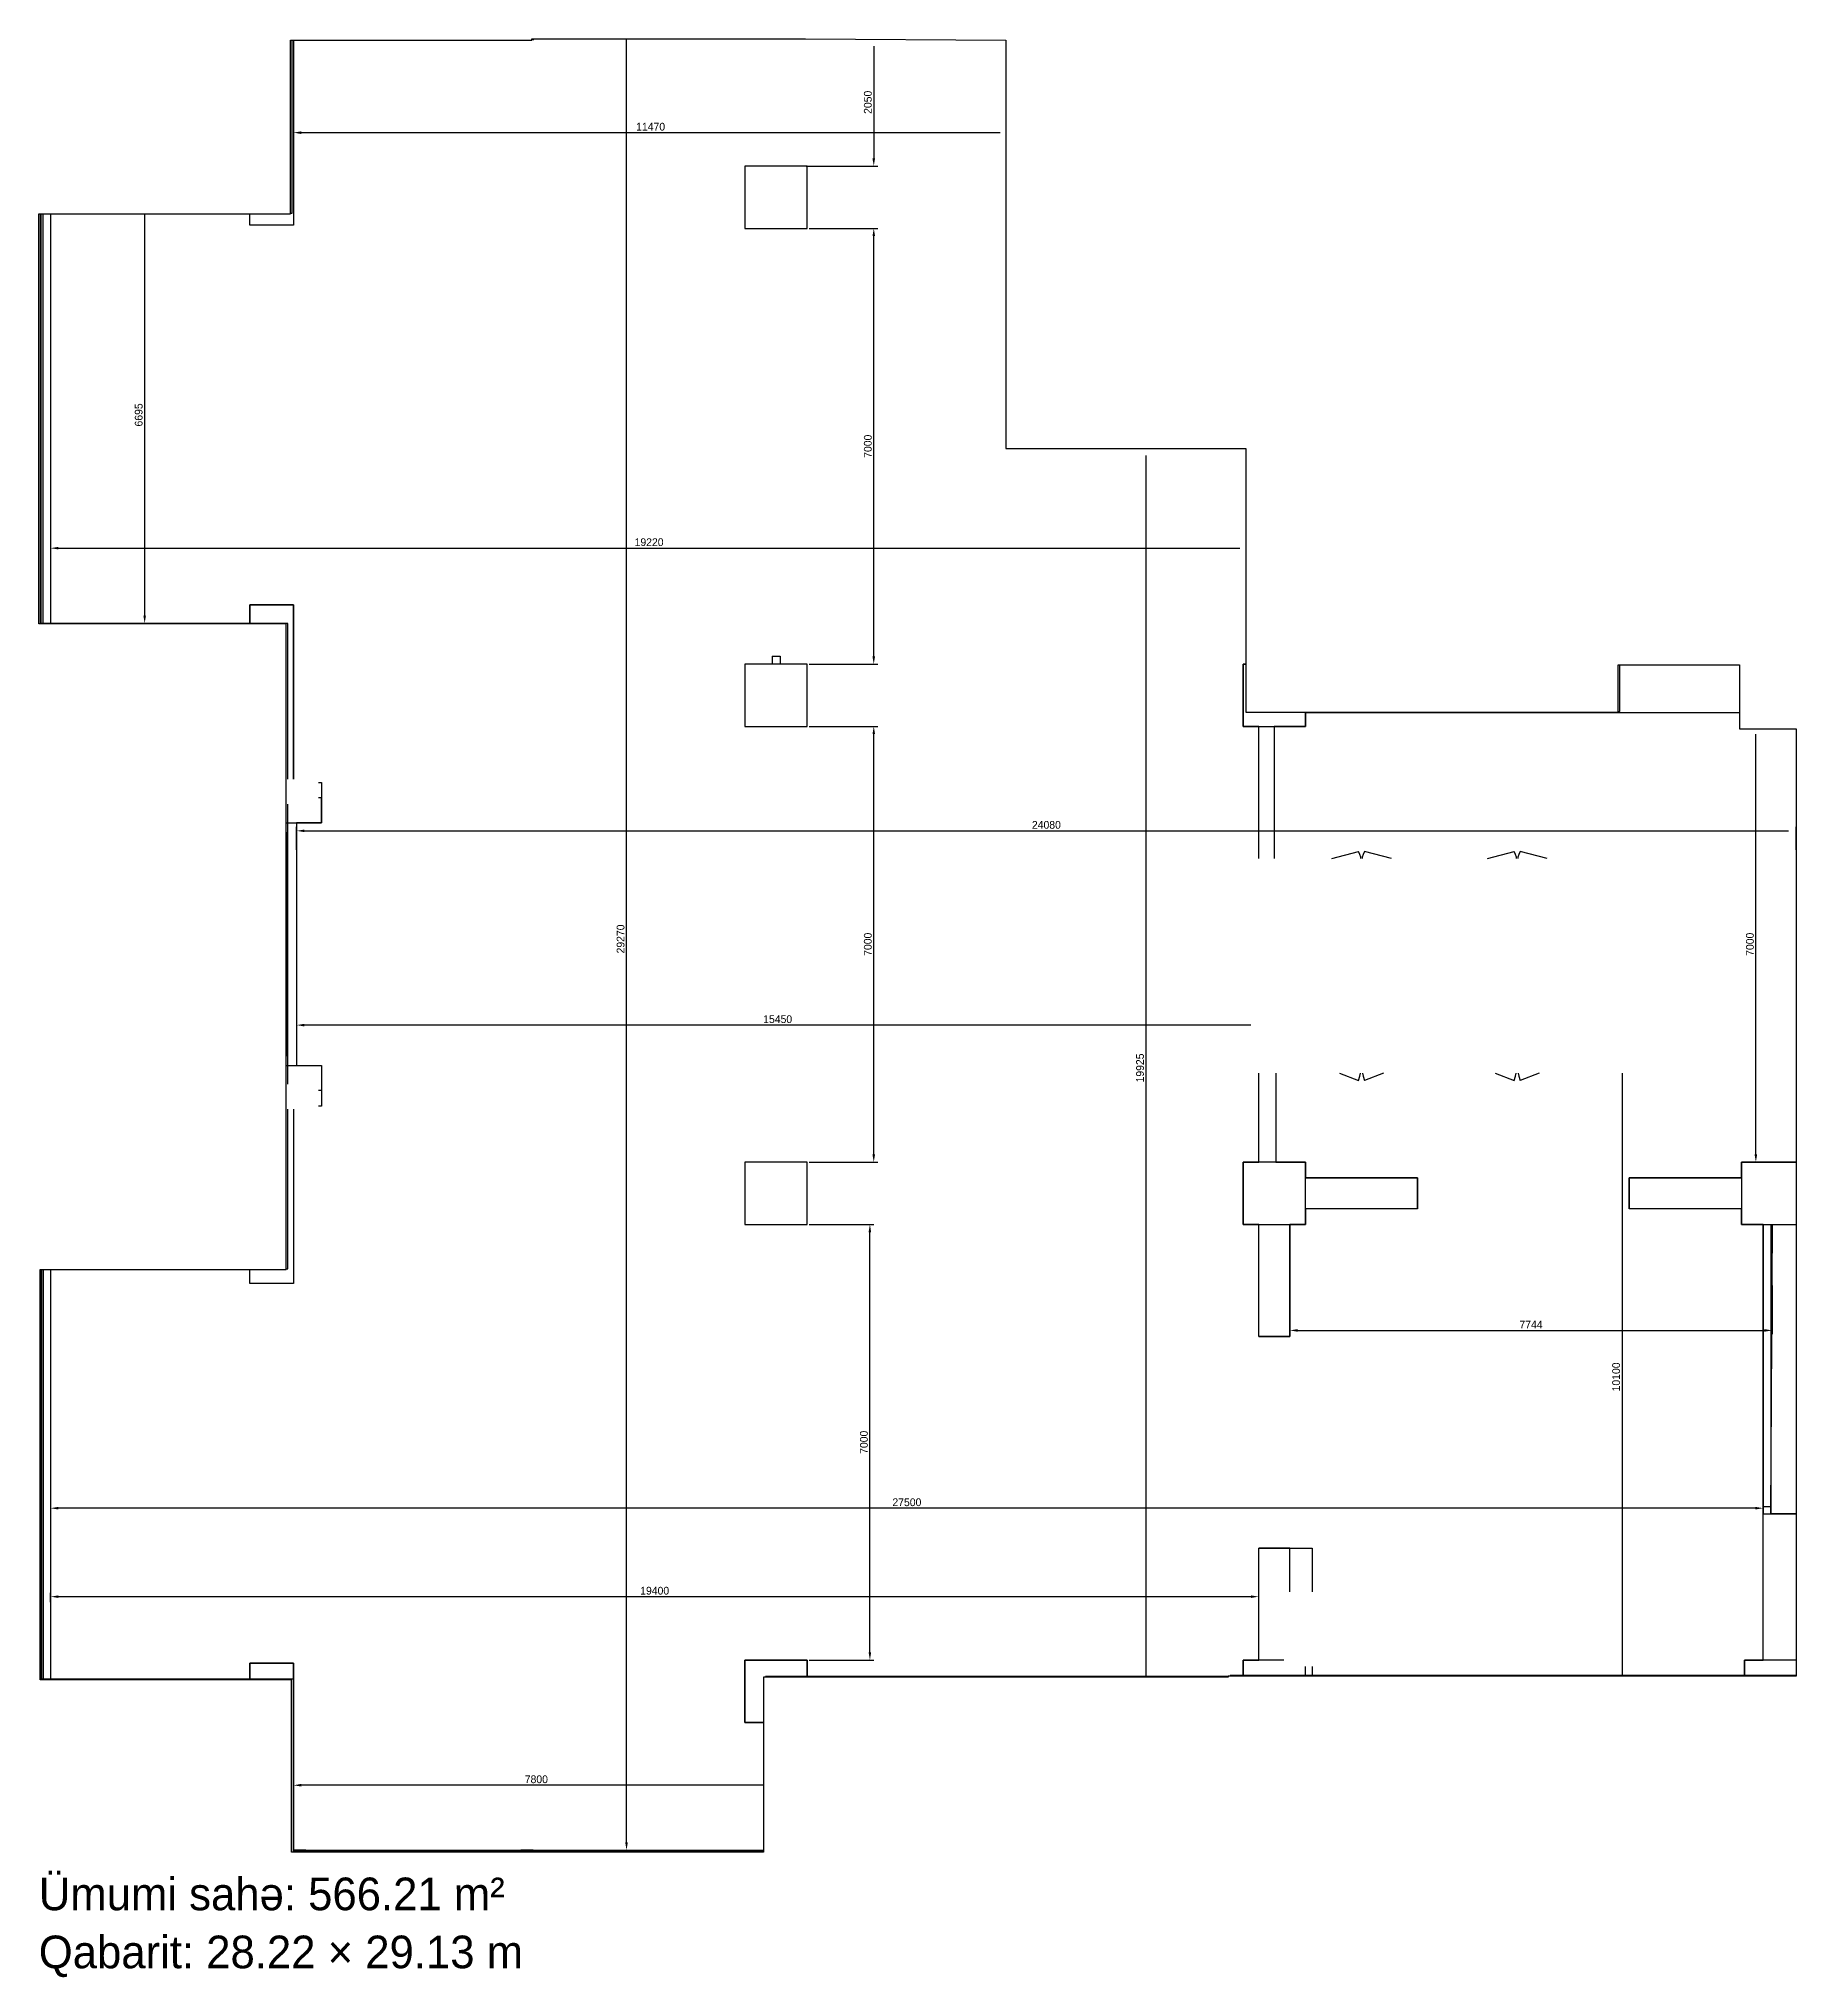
# Model space of a CAD drawing. Header units: millimetres. Extents: x 1339775 to 1367995, y -62138 to -31000.
import ezdxf

# ---------------------------------------------------------------- set-up
doc = ezdxf.new("R2010")
doc.units = ezdxf.units.MM
doc.linetypes.add('HIDDEN', pattern=[0.375, 0.25, -0.125])
for name, color, linetype in [('Divar-esas', 7, 'Continuous'), ('OFFICE_BOUNDARY', 3, 'Continuous'), ('Pencere', 7, 'Continuous'), ('plita 2', 7, 'Continuous'), ('Qapi', 7, 'Continuous'), ('sutun1', 7, 'Continuous')]:
    doc.layers.add(name, color=color, linetype=linetype)
doc.layers.add('obl. keramogranit', color=138, linetype='Continuous', lineweight=18, true_color=0x005252)
doc.layers.add('plita', color=182, linetype='Continuous', lineweight=5, true_color=0x3a07c5)

msp = doc.modelspace()

# ---------------------------------------------------------------- linework, layer by layer
at = {"color": 18, "lineweight": -3, "true_color": 0x000000}
for p, q in [((1343815, -33810), (1343815, -31020)), ((1343815, -31020), (1347695, -31020)), ((1343845, -33800), (1343845, -31020)), ((1347695, -31020), (1347695, -31000)), ((1347695, -31000), (1352085, -31000)), ((1347695, -31010), (1347725, -31010)), ((1347725, -31010), (1347725, -31000)), ((1352085, -31000), (1355305, -31020)), ((1355305, -31020), (1355305, -37580)), ((1339775, -40400), (1339775, -33810)), ((1339775, -33810), (1343815, -33810)), ((1339805, -40390), (1339805, -33810)), ((1343815, -33800), (1343845, -33800)), ((1355305, -37580), (1359155, -37580)), ((1359155, -37580), (1359155, -41815)), ((1343745, -40400), (1339775, -40400)), ((1343775, -40390), (1339805, -40390)), ((1343745, -50770), (1343745, -40400)), ((1343775, -42895), (1343775, -40390)), ((1365135, -41815), (1365135, -41055)), ((1365135, -41055), (1367085, -41055)), ((1365165, -41805), (1365165, -41055)), ((1367085, -41055), (1367085, -42085)), ((1359155, -41815), (1365135, -41815)), ((1365135, -41805), (1365165, -41805)), ((1367085, -42085), (1367995, -42085)), ((1367995, -42085), (1367995, -54590)), ((1343775, -47795), (1343775, -43295)), ((1343775, -50760), (1343775, -48195)), ((1339795, -57360), (1339795, -50770)), ((1339795, -50770), (1343745, -50770)), ((1339825, -57350), (1339825, -50770)), ((1343745, -50760), (1343775, -50760)), ((1367995, -54590), (1367995, -57300)), ((1367995, -57290), (1358905, -57290)), ((1358905, -57290), (1358905, -57300)), ((1343835, -57360), (1339795, -57360)), ((1343865, -57350), (1339825, -57350)), ((1343835, -60130), (1343835, -57360)), ((1343865, -60120), (1343865, -57350)), ((1358875, -57320), (1351415, -57320)), ((1351415, -57320), (1351415, -60130)), ((1358875, -57310), (1351445, -57310)), ((1351445, -57310), (1351445, -57320)), ((1367995, -57300), (1358875, -57300)), ((1358875, -57300), (1358875, -57320)), ((1351415, -60130), (1343835, -60130)), ((1351415, -60120), (1343865, -60120))]:
    msp.add_line(p, q, dxfattribs=at)
at = {"color": 0, "lineweight": -2}
for p, q in [((1349213, -59970), (1349213, -31000)), ((1357554, -37695), (1357554, -57320)), ((1367995, -44030), (1367995, -43660)), ((1365199, -47615), (1365199, -57300)), ((1351415, -59054), (1343990, -59054))]:
    msp.add_line(p, q, dxfattribs=at)
at = {"color": 0, "lineweight": -2, "transparency": 16777216}
for p, q in [((1353183, -31120), (1353183, -32920)), ((1343865, -32526), (1343865, -32571)), ((1343990, -32508), (1355210, -32508)), ((1352096, -33045), (1353246, -33045)), ((1341475, -33820), (1341475, -40265)), ((1352146, -34045), (1353246, -34045)), ((1353183, -40920), (1353183, -34170)), ((1339965, -37892), (1339965, -39245)), ((1340090, -39183), (1359060, -39183)), ((1341534, -40390), (1341413, -40390)), ((1352146, -41045), (1353246, -41045)), ((1352146, -42045), (1353246, -42045)), ((1353183, -48920), (1353183, -42170)), ((1367347, -48920), (1367347, -42170)), ((1343915, -44030), (1343915, -43660)), ((1344040, -43723), (1367870, -43723)), ((1343915, -45921), (1343915, -46906)), ((1359240, -46844), (1344040, -46844)), ((1352146, -49045), (1353246, -49045)), ((1367964, -49045), (1367285, -49045)), ((1352146, -50045), (1353183, -50045)), ((1353121, -56920), (1353121, -50170)), ((1359865, -50976), (1359865, -51811)), ((1367609, -51026), (1367609, -51811)), ((1359990, -51748), (1367484, -51748)), ((1339965, -53576), (1339965, -54666)), ((1367465, -53576), (1367465, -54666)), ((1367340, -54604), (1340090, -54604)), ((1339965, -56114), (1339965, -55962)), ((1359240, -56025), (1340090, -56025)), ((1359365, -56114), (1359365, -55962)), ((1352146, -57045), (1353183, -57045)), ((1343865, -58898), (1343865, -59116)), ((1349014, -60095), (1349276, -60095))]:
    msp.add_line(p, q, dxfattribs=at)
at = {"color": 0, "transparency": 16777216}
for points in [[(1343990, -32487), (1343990, -32529), (1343865, -32508)], [(1353162, -32920), (1353204, -32920), (1353183, -33045)], [(1353162, -34170), (1353204, -34170), (1353183, -34045)], [(1340090, -39162), (1340090, -39203), (1339965, -39183)], [(1341455, -40265), (1341496, -40265), (1341475, -40390)], [(1353162, -40920), (1353204, -40920), (1353183, -41045)], [(1353162, -42170), (1353204, -42170), (1353183, -42045)], [(1344040, -43702), (1344040, -43744), (1343915, -43723)], [(1344040, -46823), (1344040, -46865), (1343915, -46844)], [(1353162, -48920), (1353204, -48920), (1353183, -49045)], [(1367326, -48920), (1367368, -48920), (1367347, -49045)], [(1353100, -50170), (1353141, -50170), (1353121, -50045)], [(1359990, -51727), (1359990, -51769), (1359865, -51748)], [(1367484, -51727), (1367484, -51769), (1367609, -51748)], [(1340090, -54583), (1340090, -54625), (1339965, -54604)], [(1367340, -54583), (1367340, -54625), (1367465, -54604)], [(1340090, -56004), (1340090, -56046), (1339965, -56025)], [(1359240, -56004), (1359240, -56046), (1359365, -56025)], [(1353100, -56920), (1353141, -56920), (1353121, -57045)], [(1343990, -59033), (1343990, -59075), (1343865, -59054)], [(1349192, -59970), (1349234, -59970), (1349213, -60095)]]:
    msp.add_solid(points, dxfattribs=at)
at = {"layer": 'Divar-esas'}
for p, q in [((1351550, -40915), (1351550, -41045)), ((1351550, -40915), (1351680, -40915)), ((1351680, -40915), (1351680, -41045))]:
    msp.add_line(p, q, dxfattribs=at)
at = {"layer": 'obl. keramogranit'}
for p, q in [((1343745, -43745), (1343745, -43595)), ((1343745, -47345), (1343745, -47495))]:
    msp.add_line(p, q, dxfattribs=at)
at = {"layer": 'OFFICE_BOUNDARY'}
msp.add_lwpolyline([(1339795, -50770), (1343745, -50770), (1343745, -40400), (1339775, -40400), (1339775, -33810), (1343815, -33810), (1343815, -31020), (1347695, -31020), (1347695, -31000), (1352085, -31000), (1355305, -31020), (1355305, -37580), (1359155, -37580), (1359155, -41815), (1365135, -41815), (1365135, -41055), (1367085, -41055), (1367085, -42085), (1367995, -42085), (1367995, -54590), (1367995, -57300), (1358875, -57300), (1358875, -57320), (1351415, -57320), (1351415, -60130), (1343835, -60130), (1343835, -57360), (1339795, -57360), (1339795, -50770)], close=True, dxfattribs=at)
at = {"layer": 'Pencere'}
for p, q in [((1339815, -40400), (1339815, -33810)), ((1339845, -40400), (1339845, -33810)), ((1343745, -43745), (1343745, -47345)), ((1367465, -50045), (1367465, -54695)), ((1367585, -50045), (1367585, -54695)), ((1339815, -50770), (1339815, -57360)), ((1339845, -50770), (1339845, -57360))]:
    msp.add_line(p, q, dxfattribs=at)
msp.add_lwpolyline([(1367465, -54575), (1367585, -54575)], dxfattribs=at)
at = {"layer": 'plita', "linetype": 'HIDDEN', "ltscale": 5}
for p, q in [((1339965, -33810), (1339965, -40395)), ((1339965, -33810), (1339965, -40395)), ((1339965, -40395), (1343165, -40395)), ((1339965, -57360), (1339965, -50770)), ((1339965, -57360), (1339965, -50770))]:
    msp.add_line(p, q, dxfattribs=at)
at = {"layer": 'plita 2'}
msp.add_line((1343915, -43595), (1343915, -47495), dxfattribs=at)
msp.add_line((1343915, -43595), (1343915, -47495), dxfattribs=at)
at = {"layer": 'Qapi'}
for p, q in [((1360536, -44165), (1360968, -44057)), ((1361494, -44165), (1361063, -44057)), ((1363036, -44165), (1363468, -44057)), ((1363994, -44165), (1363563, -44057)), ((1360660, -47615), (1360968, -47732)), ((1361370, -47615), (1361063, -47732)), ((1363160, -47615), (1363468, -47732)), ((1363870, -47615), (1363563, -47732))]:
    msp.add_line(p, q, dxfattribs=at)
for points in [[(1361006, -44165), (1361003, -44148), (1360988, -44102), (1360968, -44057)], [(1361063, -44057), (1361042, -44102), (1361027, -44148), (1361024, -44165)], [(1363506, -44165), (1363503, -44148), (1363488, -44102), (1363468, -44057)], [(1363563, -44057), (1363542, -44102), (1363527, -44148), (1363524, -44165)], [(1360968, -47732), (1360988, -47662), (1360998, -47615)], [(1361032, -47615), (1361042, -47662), (1361063, -47732)], [(1363468, -47732), (1363488, -47662), (1363498, -47615)], [(1363532, -47615), (1363542, -47662), (1363563, -47732)]]:
    msp.add_lwpolyline(points, dxfattribs=at)
at = {"layer": 'sutun1'}
for p, q in [((1343865, -31020), (1343865, -33995)), ((1343165, -33995), (1343165, -33810)), ((1343865, -33995), (1343165, -33995)), ((1343865, -40095), (1343165, -40095)), ((1343165, -40095), (1343165, -40400)), ((1343865, -42895), (1343865, -40095)), ((1359155, -41045), (1359115, -41045)), ((1359115, -41045), (1359115, -42045)), ((1360115, -42045), (1360115, -41815)), ((1359115, -42045), (1360115, -42045)), ((1344315, -43195), (1344265, -43195)), ((1344315, -43595), (1344315, -43195)), ((1343745, -43595), (1344315, -43595)), ((1343745, -47495), (1344315, -47495)), ((1344315, -47495), (1344315, -47895)), ((1344315, -47895), (1344265, -47895)), ((1343865, -48195), (1343865, -50995)), ((1367995, -49045), (1367115, -49045)), ((1367115, -49045), (1367115, -50045)), ((1361915, -49295), (1360115, -49295)), ((1361915, -49295), (1360115, -49295)), ((1367115, -49295), (1365315, -49295)), ((1367115, -49295), (1365315, -49295)), ((1361915, -49795), (1360115, -49795)), ((1361915, -49795), (1360115, -49795)), ((1367115, -49795), (1365315, -49795)), ((1367115, -49795), (1365315, -49795)), ((1359365, -51845), (1359365, -50045)), ((1359865, -51845), (1359865, -50045)), ((1367115, -50045), (1367995, -50045)), ((1343165, -50995), (1343165, -50770)), ((1343865, -50995), (1343165, -50995)), ((1359365, -51845), (1359865, -51845)), ((1367465, -57045), (1367465, -54695)), ((1367465, -54695), (1367995, -54695)), ((1359365, -57045), (1359365, -55245)), ((1359865, -55245), (1359365, -55245)), ((1359865, -55945), (1359865, -55245)), ((1343865, -57095), (1343165, -57095)), ((1343165, -57095), (1343165, -57360)), ((1343865, -60095), (1343865, -57095)), ((1352115, -57045), (1351115, -57045)), ((1351115, -57045), (1351115, -58045)), ((1352115, -57320), (1352115, -57045)), ((1359765, -57045), (1359115, -57045)), ((1359115, -57045), (1359115, -57300)), ((1360115, -57300), (1360115, -57145)), ((1367995, -57045), (1367165, -57045)), ((1367165, -57045), (1367165, -57300)), ((1351115, -58045), (1351415, -58045)), ((1344065, -60095), (1343865, -60095)), ((1344065, -60130), (1344065, -60095)), ((1347715, -60095), (1347515, -60095)), ((1347515, -60095), (1347515, -60130)), ((1347715, -60130), (1347715, -60095)), ((1351165, -60095), (1351415, -60095)), ((1351165, -60130), (1351165, -60095))]:
    msp.add_line(p, q, dxfattribs=at)
at = {"layer": 'sutun1', "color": 22}
for p, q in [((1343865, -31020), (1343865, -33995)), ((1339965, -33810), (1339965, -40395)), ((1343165, -33995), (1343165, -33810)), ((1343865, -33995), (1343165, -33995)), ((1343165, -40395), (1343165, -40095)), ((1343165, -40095), (1343865, -40095)), ((1343865, -40095), (1343865, -42895)), ((1339965, -40395), (1343165, -40395)), ((1359115, -42045), (1359115, -41045)), ((1359115, -41045), (1359155, -41045)), ((1367085, -41825), (1360115, -41825)), ((1360115, -41825), (1360115, -42045)), ((1359365, -42045), (1359115, -42045)), ((1359365, -44165), (1359365, -42045)), ((1359615, -42045), (1359615, -44165)), ((1360115, -42045), (1359615, -42045)), ((1344265, -42945), (1344315, -42945)), ((1344315, -42945), (1344315, -43595)), ((1344315, -43595), (1343915, -43595)), ((1343915, -43595), (1343915, -47495)), ((1343915, -47495), (1344315, -47495)), ((1344315, -47495), (1344315, -48145)), ((1359365, -49045), (1359365, -47615)), ((1359640, -47615), (1359640, -49045)), ((1343865, -48195), (1343865, -50995)), ((1344315, -48145), (1344265, -48145)), ((1359115, -50045), (1359115, -49045)), ((1359115, -49045), (1359365, -49045)), ((1359640, -49045), (1360115, -49045)), ((1360115, -49045), (1360115, -49295)), ((1367115, -49295), (1367115, -49045)), ((1367115, -49045), (1367995, -49045)), ((1360115, -49295), (1361915, -49295)), ((1361915, -49295), (1361915, -49795)), ((1365315, -49795), (1365315, -49295)), ((1365315, -49295), (1367115, -49295)), ((1361915, -49795), (1360115, -49795)), ((1360115, -49795), (1360115, -50045)), ((1367115, -49795), (1365315, -49795)), ((1367115, -50045), (1367115, -49795)), ((1359365, -50045), (1359115, -50045)), ((1359365, -51845), (1359365, -50045)), ((1360115, -50045), (1359865, -50045)), ((1359865, -50045), (1359865, -51845)), ((1367465, -50045), (1367115, -50045)), ((1367465, -57045), (1367465, -50045)), ((1339965, -50770), (1339965, -57360)), ((1343165, -50995), (1343165, -50770)), ((1343865, -50995), (1343165, -50995)), ((1359865, -51845), (1359365, -51845)), ((1359365, -57045), (1359365, -55245)), ((1359365, -55245), (1359865, -55245)), ((1359865, -55245), (1360225, -55245)), ((1360225, -55245), (1360225, -55945)), ((1343165, -57360), (1343165, -57095)), ((1343165, -57095), (1343865, -57095)), ((1343865, -57095), (1343865, -60095)), ((1351115, -58045), (1351115, -57045)), ((1351115, -57045), (1352115, -57045)), ((1352115, -57045), (1352115, -57320)), ((1359115, -57300), (1359115, -57045)), ((1359115, -57045), (1359365, -57045)), ((1360225, -57145), (1360225, -57300)), ((1367165, -57300), (1367165, -57045)), ((1367165, -57045), (1367465, -57045)), ((1351415, -58045), (1351115, -58045)), ((1343865, -60095), (1351415, -60095))]:
    msp.add_line(p, q, dxfattribs=at)
at = {"layer": 'sutun1', "color": 134}
for p, q in [((1367585, -54695), (1367615, -50045)), ((1367615, -50045), (1367995, -50045)), ((1367995, -54695), (1367585, -54695))]:
    msp.add_line(p, q, dxfattribs=at)
at = {"layer": 'sutun1'}
for points in [[(1351115, -34045), (1352115, -34045), (1352115, -33045), (1351115, -33045)], [(1351115, -42045), (1352115, -42045), (1352115, -41045), (1351115, -41045)], [(1351115, -50045), (1352115, -50045), (1352115, -49045), (1351115, -49045)], [(1359115, -50045), (1360115, -50045), (1360115, -49045), (1359115, -49045)]]:
    msp.add_lwpolyline(points, close=True, dxfattribs=at)
for points in [[(1361915, -49795), (1361915, -49295)], [(1365315, -49295), (1365315, -49795)]]:
    msp.add_lwpolyline(points, dxfattribs=at)

# ---------------------------------------------------------------- texts
for s, p in [('Ümumi sahə: 566.21 m²', (1339775, -61062)), ('Qabarit: 28.22 × 29.13 m', (1339775, -61994))]:
    msp.add_text(s, height=524.34).set_placement(p)
at = {"color": 0, "transparency": 16777216, "char_height": 125, "attachment_point": 5, "rotation": 90}
for s, insert in [('2050', (1353088, -32020)), ('6695', (1341380, -37042)), ('7000', (1353088, -37545)), ('29270', (1349118, -45460)), ('7000', (1353088, -45545)), ('7000', (1367252, -45545)), ('19925', (1357459, -47532)), ('10100', (1365104, -52495)), ('7000', (1353025, -53545))]:
    msp.add_mtext(s, dxfattribs=dict(at, insert=insert))
at = {"color": 0, "transparency": 16777216, "char_height": 125, "attachment_point": 5}
for s, insert in [('11470', (1349600, -32413)), ('19220', (1349575, -39087)), ('24080', (1355955, -43628)), ('15450', (1351640, -46749)), ('7744', (1363737, -51654)), ('27500', (1353715, -54509)), ('19400', (1349665, -55930)), ('7800', (1347765, -58959))]:
    msp.add_mtext(s, dxfattribs=dict(at, insert=insert))

doc.saveas('drawing.dxf')
